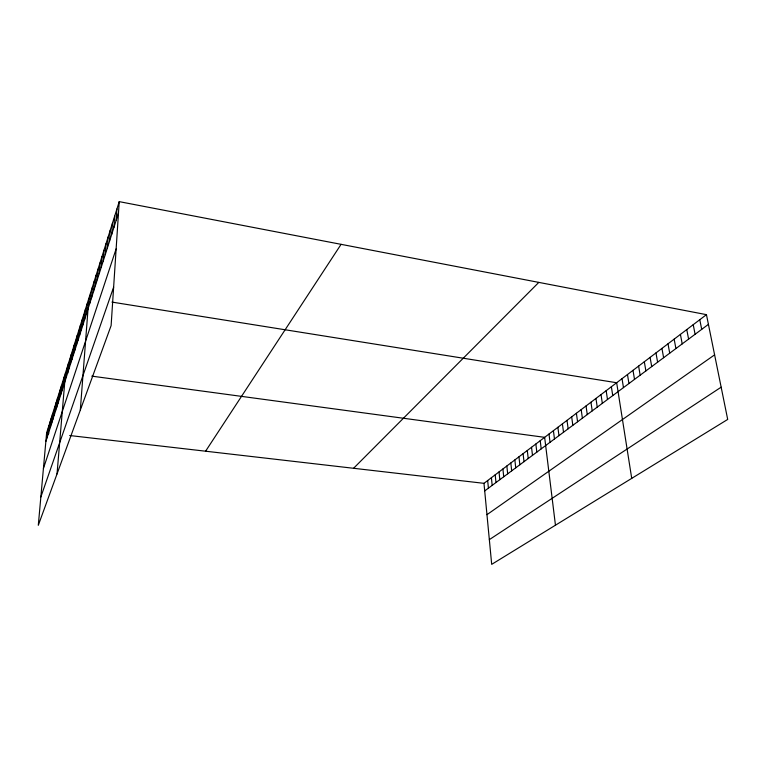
<?xml version="1.0" encoding="UTF-8"?>
<svg xmlns="http://www.w3.org/2000/svg" width="766" height="766" viewBox="0 0 766 766"><rect width="100%" height="100%" fill="white"/><g stroke="black" fill="none" stroke-linecap="round" stroke-linejoin="round"><path stroke-width="1.15" d="M116.173 220.292L116.92 208.994M119.228 201.64L111.118 325.588L38.3 525.304L46.63 432.867L119.228 201.64L706.453 314.654L727.7 419.433L491.695 564.36L483.978 483.336L706.453 314.654M111.683 234.425L112.439 223.279M113.904 227.425L114.661 216.213M107.364 248.002L108.13 237.01M109.5 241.28L110.266 230.212M103.209 261.072L103.975 250.214M105.268 254.599L106.034 243.674M97.263 279.762L98.048 269.115M99.207 273.644L99.982 262.939M101.189 267.42L101.964 256.639M93.481 291.655L94.266 281.151M95.357 285.766L96.143 275.185M80.315 410.059L88.846 298.405L91.164 298.769M89.833 303.125L90.618 292.756M91.642 297.447L92.427 287.001M82.919 324.889L83.714 314.769M84.605 319.585L85.39 309.407M86.319 314.194L87.104 303.949M78.036 340.238L78.831 330.309M79.635 335.211L80.43 325.215M81.263 330.089L82.058 320.035M73.392 354.85L74.187 345.093M74.915 350.062L75.71 340.248M76.466 345.188L77.261 335.317M67.552 373.233L68.337 363.716M68.978 368.743L69.763 359.168M70.424 364.185L71.219 354.553M71.899 359.551L72.693 349.861M63.358 386.409L64.153 377.054M57.029 473.953L65.55 372.592L67.848 372.898M66.144 377.648L66.939 368.187M57.967 403.356L58.762 394.231M59.288 399.22L60.074 390.038M60.619 395.017L61.414 385.777M61.979 390.746L62.774 381.449M51.686 423.129L52.471 414.262M52.902 419.299L53.687 410.375M54.147 415.402L54.932 406.43M55.401 411.447L56.186 402.418M56.674 407.435L57.46 398.358M46.985 437.922L47.76 429.247M48.134 434.303L48.909 425.58M49.302 430.636L50.077 421.865M50.479 426.911L51.265 418.092M45.855 441.484L118.491 213.005M43.413 468.495L116.135 248.883M40.847 496.99L113.636 287.135M205.585 451.212L341.081 244.335M353.576 468.285L538.814 282.386M484.706 490.929L708.426 324.353M486.965 514.675L714.601 354.859M489.34 539.637L721.16 387.175M46.63 432.867L48.947 433.125M69.687 435.519L483.978 483.336M91.776 376.135L544.645 437.338L555.455 525.208M111.941 302.091L616.659 382.732L631.72 478.377M699.779 319.709L701.704 329.351M693.22 324.679L695.097 334.273M686.767 329.581L688.605 339.118M680.409 334.397L682.209 343.877M674.157 339.137L675.909 348.559M668 343.81L669.714 353.174M661.939 348.396L663.615 357.712M655.974 352.925L657.611 362.184M650.104 357.377L651.703 366.588M644.321 361.763L645.882 370.916M638.614 366.081L640.146 375.187M633.003 370.342L634.507 379.39M627.478 374.536L628.943 383.536M622.03 378.663L623.467 387.615M611.373 386.744L612.743 395.591M606.155 390.698L607.495 399.498M601.023 394.595L602.335 403.347M595.958 398.435L597.241 407.139M590.959 402.217L592.214 410.882M586.038 405.951L587.263 414.569M581.183 409.638L582.38 418.198M576.396 413.267L577.574 421.788M571.675 416.848L572.824 425.322M567.012 420.381L568.142 428.807M562.416 423.866L563.517 432.244M557.887 427.304L558.96 435.634M553.416 430.693L554.469 438.985M549.002 434.035L550.036 442.288M540.222 440.699L541.208 448.857M535.855 444.002L536.822 452.132M531.547 447.277L532.485 455.349M527.295 450.494L528.214 458.537M523.092 453.683L524.001 461.668M518.955 456.823L519.836 464.77M514.867 459.916L515.729 467.825M510.836 462.98L511.678 470.851M506.853 465.996L507.676 473.828M502.917 468.983L503.722 476.768M499.03 471.923L499.825 479.669M495.2 474.834L495.975 482.542M491.418 477.706L492.165 485.376M487.674 480.541L488.411 488.172"/></g></svg>
